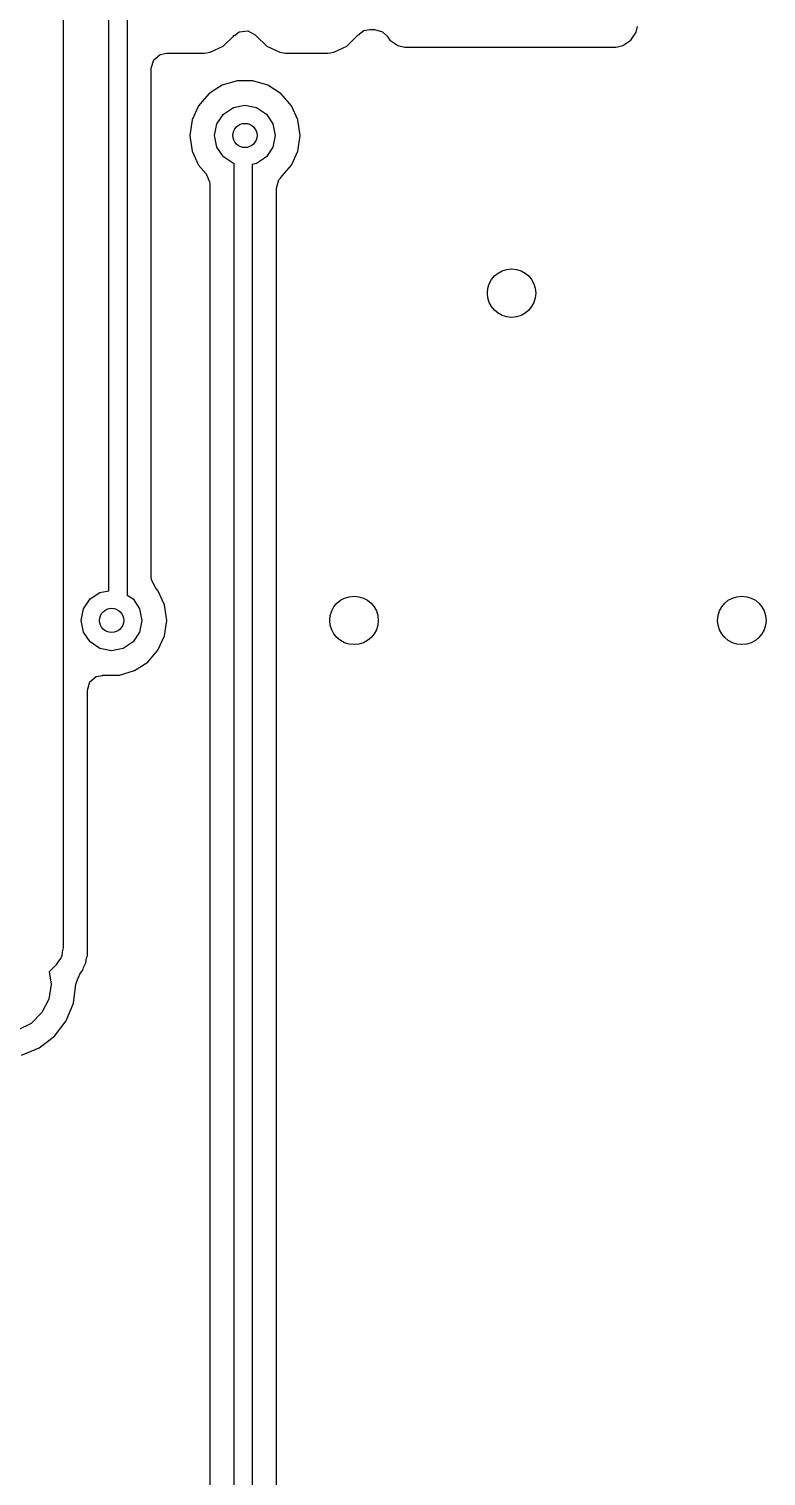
# Model space of a CAD drawing. Extents: x 0.4 to 10.6, y -8.1 to -0.4.
# Drawn here: x 6.792 to 7.0315, y -3.1007 to -2.6308 of the extents above; entities that cross this region are included whole.
import ezdxf

# ---------------------------------------------------------------- set-up
doc = ezdxf.new("R2010")
doc.units = 0
doc.header["$MEASUREMENT"] = 0
doc.layers.add('BLACK', color=7, linetype='CONTINUOUS')

msp = doc.modelspace()

# ---------------------------------------------------------------- linework, layer by layer
at = {"layer": 'BLACK', "linetype": 'CONTINUOUS'}
for p, q in [((6.81799, -2.81317), (6.81799, -2.43591)), ((6.8239, -2.43469), (6.8239, -2.81458)), ((6.80315, -2.45887), (6.80315, -2.92913)), ((6.86035, -2.63169), (6.86309, -2.6314)), ((6.86309, -2.6314), (6.86554, -2.63264)), ((6.8989, -2.6328), (6.90079, -2.63129)), ((6.90079, -2.63129), (6.90264, -2.63093)), ((6.90264, -2.63093), (6.9043, -2.63093)), ((6.9043, -2.63093), (6.90694, -2.6317)), ((6.98931, -2.63182), (6.98968, -2.62998)), ((6.85513, -2.63638), (6.85843, -2.63309)), ((6.85843, -2.63309), (6.85873, -2.63278)), ((6.85843, -2.63309), (6.85843, -2.63309)), ((6.85873, -2.63278), (6.85884, -2.6329)), ((6.85884, -2.6329), (6.86035, -2.63169)), ((6.86554, -2.63264), (6.86567, -2.63279)), ((6.86567, -2.63279), (6.86568, -2.63278)), ((6.86568, -2.63278), (6.86598, -2.63309)), ((6.86598, -2.63309), (6.86928, -2.63638)), ((6.89529, -2.63638), (6.89859, -2.63309)), ((6.89859, -2.63309), (6.89864, -2.63301)), ((6.89859, -2.63309), (6.89859, -2.63309)), ((6.89864, -2.63301), (6.89876, -2.63291)), ((6.89876, -2.63291), (6.89889, -2.63278)), ((6.89889, -2.63278), (6.8989, -2.6328)), ((6.90694, -2.6317), (6.90836, -2.63309)), ((6.90836, -2.63309), (6.90879, -2.63373)), ((6.90879, -2.63373), (6.90926, -2.63443)), ((6.90926, -2.63443), (6.91187, -2.63618)), ((6.91187, -2.63618), (6.91187, -2.63618)), ((6.91187, -2.63618), (6.91417, -2.63663)), ((6.98324, -2.63652), (6.98496, -2.63618)), ((6.98496, -2.63618), (6.98757, -2.63443)), ((6.98496, -2.63618), (6.98496, -2.63618)), ((6.98496, -2.63618), (6.98496, -2.63618)), ((6.98757, -2.63443), (6.98931, -2.63182)), ((6.98931, -2.63182), (6.98931, -2.63182)), ((6.98931, -2.63182), (6.98931, -2.63182)), ((6.83179, -2.64348), (6.83257, -2.64084)), ((6.83257, -2.64084), (6.83465, -2.63904)), ((6.83465, -2.63904), (6.83667, -2.6386)), ((6.83667, -2.6386), (6.84899, -2.6386)), ((6.84899, -2.6386), (6.84975, -2.6385)), ((6.84975, -2.6385), (6.85091, -2.63835)), ((6.85091, -2.63835), (6.85513, -2.63638)), ((6.86928, -2.63638), (6.8735, -2.63835)), ((6.8735, -2.63835), (6.87542, -2.6386)), ((6.87542, -2.6386), (6.87542, -2.6386)), ((6.87542, -2.6386), (6.88915, -2.6386)), ((6.88915, -2.6386), (6.88991, -2.6385)), ((6.88991, -2.6385), (6.89107, -2.63835)), ((6.89107, -2.63835), (6.89529, -2.63638)), ((6.91417, -2.63663), (6.91417, -2.63663)), ((6.91417, -2.63663), (6.91417, -2.63663)), ((6.91417, -2.63663), (6.98265, -2.63663)), ((6.98265, -2.63663), (6.98324, -2.63652)), ((6.98265, -2.63663), (6.98265, -2.63663)), ((6.83179, -2.80883), (6.83179, -2.64348)), ((6.85274, -2.65035), (6.85047, -2.65181)), ((6.85476, -2.64905), (6.85274, -2.65035)), ((6.85965, -2.64762), (6.85476, -2.64905)), ((6.85476, -2.64905), (6.85476, -2.64905)), ((6.85476, -2.64905), (6.85476, -2.64905)), ((6.86475, -2.64762), (6.85965, -2.64762)), ((6.85965, -2.64762), (6.85965, -2.64762)), ((6.86965, -2.64905), (6.86475, -2.64762)), ((6.86475, -2.64762), (6.86475, -2.64762)), ((6.87394, -2.65181), (6.86965, -2.64905)), ((6.86965, -2.64905), (6.86965, -2.64905)), ((6.86965, -2.64905), (6.86965, -2.64905)), ((6.85047, -2.65181), (6.84713, -2.65567)), ((6.87728, -2.65567), (6.87394, -2.65181)), ((6.84713, -2.65567), (6.84501, -2.66031)), ((6.84713, -2.65567), (6.84713, -2.65567)), ((6.85311, -2.66159), (6.85525, -2.65839)), ((6.85525, -2.65839), (6.85844, -2.65626)), ((6.85844, -2.65626), (6.8622, -2.65551)), ((6.8622, -2.65551), (6.86597, -2.65626)), ((6.86597, -2.65626), (6.86916, -2.65839)), ((6.86916, -2.65839), (6.8713, -2.66159)), ((6.8794, -2.66031), (6.87728, -2.65567)), ((6.84501, -2.66031), (6.84429, -2.66535)), ((6.85236, -2.66535), (6.85311, -2.66159)), ((6.8713, -2.66159), (6.87205, -2.66535)), ((6.88012, -2.66535), (6.8794, -2.66031)), ((6.84429, -2.66535), (6.84501, -2.6704)), ((6.85311, -2.66912), (6.85236, -2.66535)), ((6.85525, -2.67231), (6.85311, -2.66912)), ((6.8713, -2.66912), (6.86916, -2.67231)), ((6.87205, -2.66535), (6.8713, -2.66912)), ((6.8794, -2.6704), (6.88012, -2.66535)), ((6.84501, -2.6704), (6.84713, -2.67504)), ((6.85844, -2.67445), (6.85525, -2.67231)), ((6.86916, -2.67231), (6.86597, -2.67445)), ((6.87728, -2.67504), (6.8794, -2.6704)), ((6.84713, -2.67504), (6.84713, -2.67504)), ((6.84713, -2.67504), (6.84958, -2.67786)), ((6.84958, -2.67786), (6.85072, -2.68037)), ((6.85866, -2.67449), (6.85844, -2.67445)), ((6.85866, -3.16803), (6.85866, -2.67449)), ((6.86597, -2.67445), (6.86457, -2.67473)), ((6.86457, -2.67473), (6.86457, -3.16779)), ((6.87371, -2.67916), (6.87429, -2.67849)), ((6.87429, -2.67849), (6.87728, -2.67504)), ((6.85072, -2.68037), (6.85077, -2.68106)), ((6.85077, -2.68106), (6.85077, -3.16146)), ((6.87246, -2.68241), (6.87324, -2.67977)), ((6.87246, -3.16011), (6.87246, -2.68241)), ((6.87324, -2.67977), (6.87374, -2.67919)), ((6.87374, -2.67919), (6.87371, -2.67916)), ((6.83184, -2.80953), (6.83179, -2.80883)), ((6.83299, -2.81203), (6.83184, -2.80953)), ((6.81192, -2.81587), (6.81511, -2.81374)), ((6.81511, -2.81374), (6.81799, -2.81317)), ((6.8239, -2.81458), (6.82584, -2.81587)), ((6.83395, -2.81315), (6.83299, -2.81203)), ((6.83607, -2.81779), (6.83395, -2.81315)), ((6.80904, -2.82283), (6.80978, -2.81907)), ((6.80978, -2.81907), (6.81192, -2.81587)), ((6.82584, -2.81587), (6.82797, -2.81907)), ((6.82797, -2.81907), (6.82872, -2.82283)), ((6.8368, -2.82283), (6.83607, -2.81779)), ((6.80978, -2.8266), (6.80904, -2.82283)), ((6.82872, -2.82283), (6.82797, -2.8266)), ((6.83607, -2.82788), (6.8368, -2.82283)), ((6.81192, -2.82979), (6.80978, -2.8266)), ((6.82797, -2.8266), (6.82584, -2.82979)), ((6.83395, -2.83252), (6.83607, -2.82788)), ((6.81511, -2.83193), (6.81192, -2.82979)), ((6.81888, -2.83268), (6.81511, -2.83193)), ((6.82264, -2.83193), (6.81888, -2.83268)), ((6.82584, -2.82979), (6.82264, -2.83193)), ((6.83061, -2.83638), (6.83395, -2.83252)), ((6.82632, -2.83913), (6.83061, -2.83638)), ((6.81104, -2.84544), (6.81182, -2.84281)), ((6.81182, -2.84281), (6.8139, -2.841)), ((6.8139, -2.841), (6.81598, -2.8407)), ((6.81598, -2.8407), (6.81598, -2.84057)), ((6.81598, -2.84057), (6.82143, -2.84057)), ((6.82143, -2.84057), (6.82632, -2.83913)), ((6.82143, -2.84057), (6.82143, -2.84057)), ((6.81104, -2.88334), (6.81104, -2.84544)), ((6.81104, -2.92567), (6.81104, -2.88334)), ((6.81104, -2.92664), (6.81104, -2.92567)), ((6.81104, -2.92567), (6.81104, -2.92567)), ((6.81104, -2.93163), (6.81104, -2.92664)), ((6.80247, -2.93211), (6.80237, -2.93255)), ((6.80271, -2.93173), (6.80247, -2.93211)), ((6.80286, -2.93042), (6.80271, -2.93173)), ((6.80315, -2.92913), (6.80286, -2.93042)), ((6.81077, -2.93246), (6.81104, -2.93163)), ((6.80084, -2.9347), (6.79858, -2.93696)), ((6.79858, -2.93696), (6.79921, -2.94094)), ((6.80155, -2.93358), (6.80084, -2.9347)), ((6.80237, -2.93255), (6.80155, -2.93358)), ((6.80899, -2.93709), (6.8095, -2.93638)), ((6.8095, -2.93638), (6.80977, -2.93555)), ((6.80977, -2.93555), (6.81006, -2.93484)), ((6.81006, -2.93484), (6.81046, -2.93407)), ((6.81046, -2.93407), (6.81059, -2.93321)), ((6.81059, -2.93321), (6.81077, -2.93246)), ((6.79921, -2.94094), (6.79844, -2.94581)), ((6.8065, -2.94712), (6.80731, -2.94094)), ((6.80731, -2.94094), (6.80734, -2.94069)), ((6.80731, -2.94094), (6.80731, -2.94094)), ((6.80734, -2.94069), (6.80806, -2.93888)), ((6.80802, -2.93886), (6.80819, -2.93852)), ((6.80806, -2.93888), (6.80802, -2.93886)), ((6.80819, -2.93852), (6.80859, -2.93774)), ((6.80819, -2.93852), (6.80819, -2.93852)), ((6.80859, -2.93774), (6.80899, -2.93709)), ((6.79844, -2.94581), (6.7962, -2.9502)), ((6.7962, -2.9502), (6.79272, -2.95369)), ((6.80412, -2.95287), (6.8065, -2.94712)), ((6.79272, -2.95369), (6.78833, -2.95592)), ((6.80033, -2.95781), (6.80412, -2.95287)), ((6.79539, -2.9616), (6.80033, -2.95781)), ((6.78964, -2.96398), (6.79539, -2.9616))]:
    msp.add_line(p, q, dxfattribs=at)
at = {"layer": 'BLACK'}
for centre, radius in [((6.8622, -2.66535), 0.00394), ((6.94882, -2.71654), 0.00787), ((6.81888, -2.82283), 0.00394), ((6.89764, -2.82283), 0.00787), ((7.02362, -2.82283), 0.00787)]:
    msp.add_circle(centre, radius, dxfattribs=at)

doc.saveas('drawing.dxf')
